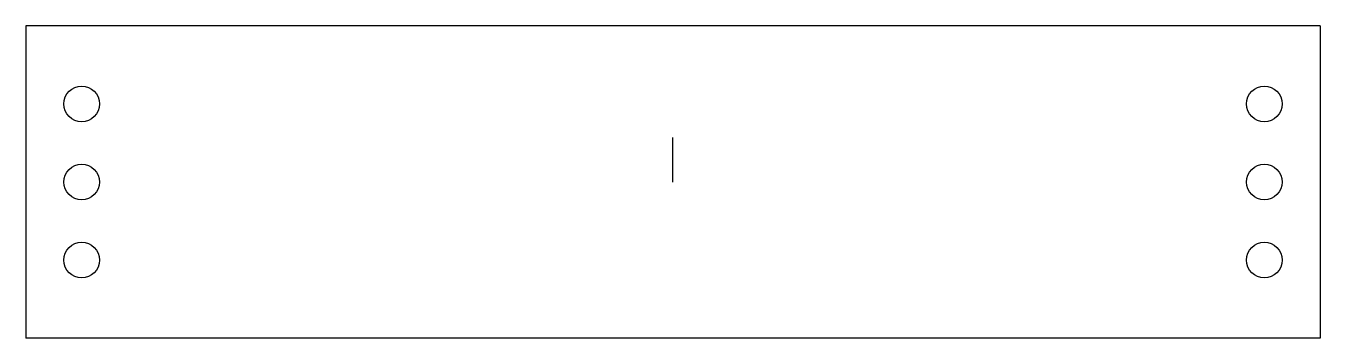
# Model space of a CAD drawing. Extents: x -145 to 145, y -35 to 35.
import ezdxf

# ---------------------------------------------------------------- set-up
doc = ezdxf.new("R2010")
doc.units = 0
doc.layers.add('MODELSKETCH_VISIBLE', color=7, linetype='CONTINUOUS')

msp = doc.modelspace()

# ---------------------------------------------------------------- linework, layer by layer
at = {"layer": 'MODELSKETCH_VISIBLE'}
for p, q in [((145, 35), (-145, 35)), ((-145, 35), (-145, -35)), ((145, 35), (145, -35)), ((0, 0), (0, 10)), ((145, -35), (-145, -35))]:
    msp.add_line(p, q, dxfattribs=at)
for centre in [(-132.5, 17.5), (132.5, 17.5), (-132.5, 0), (132.5, 0), (-132.5, -17.5), (132.5, -17.5)]:
    msp.add_circle(centre, 4, dxfattribs=at)

doc.saveas('drawing.dxf')
